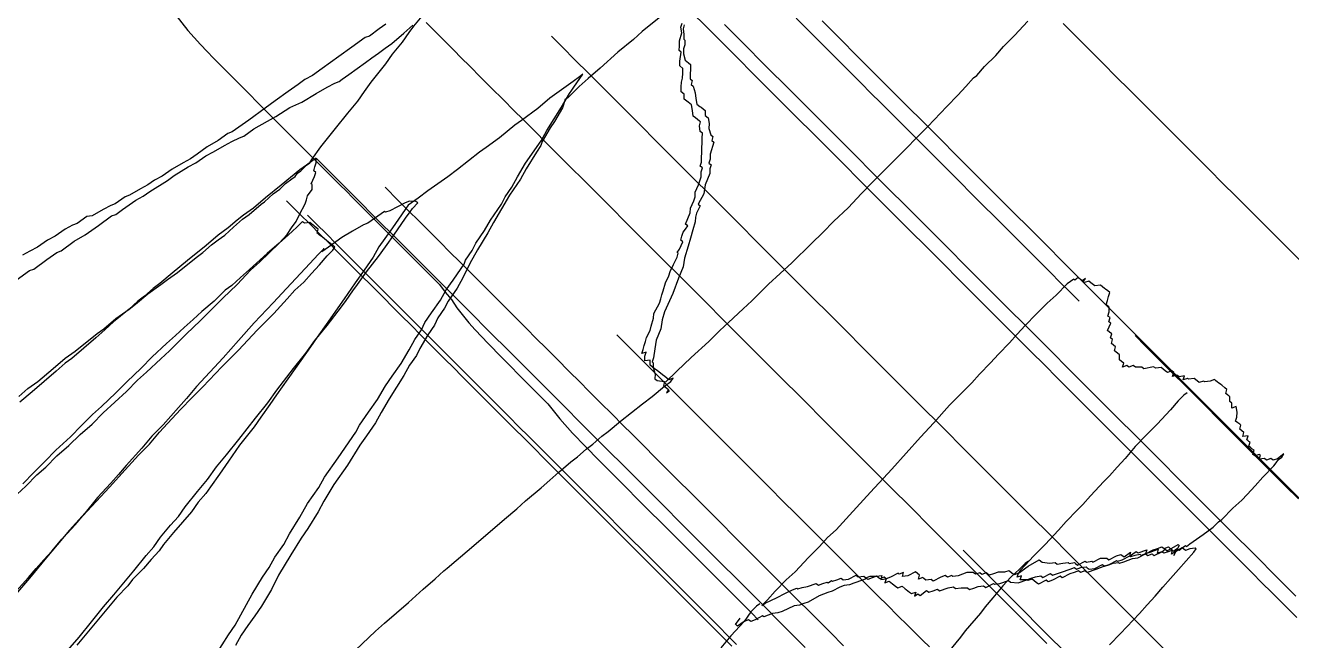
# Model space of a CAD drawing. Extents: x 432 to 1361, y 92 to 1023.
# Drawn here: x 592.3 to 820, y 600 to 710.7 of the extents above; entities that cross this region are included whole.
import ezdxf

# ---------------------------------------------------------------- set-up
doc = ezdxf.new("R2010")
doc.units = 0

msp = doc.modelspace()

# ---------------------------------------------------------------- linework, layer by layer
at = {"layer": '1', "color": 252}
for points in [[(712.166, 712.934, -453.199), (714.556, 710.543, -452.623), (716.946, 708.154, -452.047), (718.139, 706.959, -451.758), (720.529, 704.569, -451.183), (722.92, 702.18, -450.607), (724.115, 700.983, -450.318), (726.504, 698.594, -449.743), (728.894, 696.204, -449.167), (730.089, 695.009, -448.879), (731.284, 693.815, -448.591), (733.674, 691.426, -448.014), (736.062, 689.034, -447.438), (737.259, 687.839, -447.15), (739.647, 685.45, -446.575), (742.037, 683.06, -445.998), (743.233, 681.865, -445.711), (745.622, 679.476, -445.133), (748.013, 677.085, -444.557), (749.206, 675.89, -444.271), (751.597, 673.501, -443.694), (753.986, 671.11, -443.118), (755.182, 669.915, -442.829), (757.571, 667.526, -442.253), (759.961, 665.135, -441.677), (761.155, 663.94, -441.388), (763.546, 661.55, -440.813), (765.935, 659.159, -440.237), (767.13, 657.965, -439.947), (769.52, 655.575, -439.373), (771.911, 653.185, -438.797), (773.105, 651.99, -438.508), (775.495, 649.6, -437.932), (777.885, 647.21, -437.356), (779.08, 646.015, -437.068), (780.275, 644.82, -436.781), (782.665, 642.429, -436.204), (785.054, 640.04, -435.627), (786.249, 638.845, -435.34), (788.639, 636.455, -434.763), (791.029, 634.065, -434.188), (792.226, 632.87, -433.9), (794.614, 630.479, -433.324), (797.004, 628.088, -432.748), (798.199, 626.894, -432.459), (800.589, 624.505, -431.881), (802.98, 622.113, -431.307), (804.175, 620.919, -431.019), (806.564, 618.529, -430.442), (808.953, 616.139, -429.865), (810.148, 614.944, -429.578), (812.538, 612.553, -429.002), (814.928, 610.164, -428.426), (816.123, 608.968, -428.137), (818.513, 606.578, -427.562), (820.903, 604.189, -426.986)], [(590.61, 664.854, -370.55), (592.979, 666.565, -373.281), (593.76, 666.845, -375.359), (596.131, 668.556, -378.089), (597.908, 669.839, -380.137), (598.689, 670.12, -382.213), (601.057, 671.831, -384.943), (603.024, 672.967, -388.387), (605.394, 674.678, -391.117), (607.762, 676.389, -393.847), (608.543, 676.669, -395.924), (609.728, 677.525, -397.289), (612.098, 679.235, -400.021), (613.47, 679.944, -402.779), (614.656, 680.8, -404.144), (617.806, 682.791, -408.953), (618.991, 683.647, -410.316), (621.549, 685.21, -414.442), (622.922, 685.919, -417.202), (624.699, 687.201, -419.249), (626.072, 687.909, -422.01), (628.039, 689.045, -425.45), (629.411, 689.754, -428.209), (630.783, 690.461, -430.969), (631.565, 690.742, -433.045), (633.342, 692.025, -435.093), (637.274, 694.296, -441.978), (639.831, 695.86, -446.102), (641.986, 696.847, -450.938), (644.543, 698.411, -455.061), (646.509, 699.547, -458.505), (647.883, 700.256, -461.263), (648.662, 700.535, -463.339), (648.662, 700.535, -463.339), (648.662, 700.535, -463.339), (648.662, 700.535, -463.339), (648.662, 700.535, -463.339), (649.255, 700.964, -464.022), (650.44, 701.819, -465.387), (653.402, 703.957, -468.801), (654.587, 704.813, -470.166), (655.772, 705.669, -471.532), (655.772, 705.669, -471.532), (656.957, 706.526, -472.898), (656.957, 706.526, -472.898), (656.957, 706.526, -472.898), (656.957, 706.526, -472.898), (657.55, 706.953, -473.58), (657.55, 706.953, -473.58), (658.142, 707.381, -474.262), (660.323, 709.24, -475.6), (661.912, 710.671, -476.254)], [(591.114, 643.944, -459.386), (592.702, 645.375, -460.039), (594.48, 646.659, -462.088), (597.255, 648.946, -464.107), (599.436, 650.805, -465.444), (601.212, 652.087, -467.492), (605.171, 655.23, -470.878), (606.356, 656.086, -472.243), (608.537, 657.945, -473.58), (610.907, 659.656, -476.311), (612.092, 660.511, -477.676), (614.273, 662.37, -479.013), (616.642, 664.081, -481.744), (617.826, 664.938, -483.109), (619.604, 666.22, -485.158), (622.97, 668.934, -487.859), (624.154, 669.79, -489.225), (625.744, 671.221, -489.879), (626.929, 672.076, -491.245), (628.113, 672.932, -492.611), (629.702, 674.364, -493.265), (631.29, 675.794, -493.919), (632.476, 676.65, -495.283), (634.657, 678.508, -496.621), (635.25, 678.937, -497.304), (636.838, 680.367, -497.959), (637.43, 680.795, -498.64), (637.43, 680.795, -498.64), (638.024, 681.223, -499.324), (639.018, 682.226, -499.295), (639.018, 682.226, -499.295), (639.018, 682.226, -499.295), (640.203, 683.082, -500.66), (640.796, 683.51, -501.343), (640.796, 683.51, -501.343), (641.2, 684.085, -500.632), (641.793, 684.513, -501.315), (641.793, 684.513, -501.315), (641.793, 684.513, -501.315), (642.789, 685.516, -501.286), (643.382, 685.943, -501.968), (643.382, 685.943, -501.968), (643.785, 686.519, -501.258), (645.402, 688.821, -498.414), (648.013, 692.126, -495.54), (650.223, 694.855, -493.379), (652.027, 697.009, -491.928), (653.239, 698.735, -489.794), (654.452, 700.461, -487.661), (657.064, 703.765, -484.788), (658.276, 705.493, -482.654), (660.08, 707.646, -481.203), (661.292, 709.373, -479.07), (662.099, 710.524, -477.648), (663.904, 712.676, -476.197)], [(657.093, 710.878, -455.403), (655.908, 710.023, -454.038), (654.131, 708.74, -451.989), (653.351, 708.458, -449.914), (650.98, 706.748, -447.183), (648.611, 705.036, -444.453), (645.649, 702.897, -441.038), (643.872, 701.613, -438.991), (642.499, 700.905, -436.232), (641.313, 700.051, -434.866), (639.536, 698.767, -432.817), (637.166, 697.055, -430.087), (635.39, 695.772, -428.038), (632.428, 693.633, -424.626), (629.465, 691.494, -421.212), (628.685, 691.215, -419.135), (626.907, 689.931, -417.088), (624.942, 688.796, -413.645), (623.164, 687.512, -411.597), (621.979, 686.656, -410.233), (620.606, 685.948, -407.473), (618.641, 684.812, -404.031), (616.864, 683.529, -401.982), (615.491, 682.821, -399.223), (614.305, 681.966, -397.858), (612.933, 681.258, -395.099), (610.967, 680.122, -391.658), (610.186, 679.841, -389.582), (608.409, 678.558, -387.532), (607.628, 678.278, -385.456), (606.255, 677.571, -382.698), (604.289, 676.434, -379.255), (603.32, 676.302, -375.784), (601.544, 675.018, -373.737), (600.763, 674.737, -371.66), (599.39, 674.03, -368.901), (597.612, 672.746, -366.854), (596.238, 672.039, -364.093), (594.462, 670.756, -362.045), (593.089, 670.047, -359.288), (591.715, 669.339, -356.528)], [(619.312, 712.462, -172.26), (621.469, 709.739, -172.095), (623.761, 707.21, -171.693), (624.929, 705.979, -171.448), (626.108, 704.76, -171.188), (628.481, 702.345, -170.644), (630.863, 699.945, -170.081), (632.056, 698.746, -169.796), (634.444, 696.355, -169.223), (636.833, 693.963, -168.65), (638.027, 692.767, -168.36), (640.417, 690.377, -167.786), (642.806, 687.986, -167.21), (644.001, 686.793, -166.922), (646.391, 684.401, -166.345), (648.782, 682.013, -165.77), (649.976, 680.818, -165.482), (651.17, 679.623, -165.195), (653.56, 677.232, -164.618), (655.951, 674.843, -164.042), (657.145, 673.648, -163.754), (659.535, 671.259, -163.177), (661.926, 668.868, -162.601), (663.119, 667.673, -162.313), (665.51, 665.282, -161.737), (666.705, 664.088, -161.449), (667.758, 662.691, -161.41), (668.861, 661.365, -161.285), (669.855, 659.884, -161.349), (672.028, 657.187, -161.153), (673.168, 655.913, -160.962), (675.5, 653.44, -160.49), (677.864, 651.013, -159.958), (679.052, 649.81, -159.681), (681.434, 647.408, -159.118), (683.823, 645.015, -158.547), (685.017, 643.819, -158.26), (686.211, 642.623, -157.973), (688.366, 639.9, -157.809), (690.657, 637.371, -157.406), (693.005, 634.921, -156.904), (695.378, 632.504, -156.359), (697.76, 630.105, -155.795), (698.953, 628.908, -155.511), (700.146, 627.71, -155.224), (702.536, 625.319, -154.651), (704.924, 622.927, -154.077), (706.12, 621.733, -153.789), (708.509, 619.343, -153.213), (710.898, 616.953, -152.638), (712.093, 615.757, -152.347), (714.483, 613.367, -151.773), (716.872, 610.977, -151.196), (718.068, 609.783, -150.908), (720.966, 606.883, -150.209), (722.889, 604.96, -149.746), (724.052, 603.796, -149.466)], [(706.548, 712.268, -654.777), (703.181, 709.554, -652.074), (701.592, 708.123, -651.42), (698.819, 705.836, -649.4), (695.641, 702.974, -648.092), (693.46, 701.116, -646.755), (691.871, 699.684, -646.101), (690.875, 698.681, -646.13), (690.875, 698.681, -646.13), (689.879, 697.679, -646.158), (689.286, 697.251, -645.475), (689.286, 697.251, -645.475), (689.286, 697.251, -645.475), (689.07, 696.528, -647.581), (688.854, 695.804, -649.685), (687.427, 693.356, -653.923), (686.618, 692.204, -655.346), (685.191, 689.755, -659.584), (684.976, 689.032, -661.689), (684.168, 687.882, -663.112), (682.335, 684.858, -668.061), (681.313, 682.984, -671.587), (679.293, 680.106, -675.142), (677.865, 677.658, -679.382), (676.437, 675.208, -683.62), (675.412, 673.334, -687.147), (673.582, 670.311, -692.096), (672.154, 667.861, -696.335), (670.916, 665.264, -701.968), (669.892, 663.39, -705.495), (668.276, 661.088, -708.339), (667.656, 659.79, -711.155), (666.443, 658.063, -713.289), (665.825, 656.764, -716.105), (664.611, 655.038, -718.237), (663.185, 652.59, -722.477), (662.565, 651.292, -725.292), (661.352, 649.566, -727.427), (660.33, 647.692, -730.953), (657.691, 643.517, -737.324), (656.262, 641.066, -741.563), (655.238, 639.193, -745.091), (653.623, 636.891, -747.935), (652.41, 635.166, -750.068), (650.176, 631.565, -755.728), (647.751, 628.113, -759.995), (645.919, 625.088, -764.945), (644.895, 623.215, -768.472), (643.065, 620.19, -773.423), (641.852, 618.465, -775.556), (640.02, 615.44, -780.505), (637.785, 611.84, -786.166), (636.546, 609.243, -791.798), (634.714, 606.218, -796.747), (633.502, 604.493, -798.88), (632.289, 602.766, -801.015), (631.078, 601.039, -803.147), (630.054, 599.166, -806.675)], [(651.644, 598.305, -899.806), (655.226, 601.743, -900.403), (656.815, 603.174, -901.057), (658.996, 605.032, -902.395), (661.178, 606.891, -903.732), (663.762, 609.325, -904.356), (665.944, 611.184, -905.693), (667.533, 612.616, -906.348), (668.125, 613.043, -907.031), (669.714, 614.474, -907.685), (672.486, 616.76, -909.704), (674.668, 618.619, -911.041), (676.257, 620.051, -911.696), (678.439, 621.909, -913.033), (680.62, 623.768, -914.369), (682.208, 625.199, -915.024), (684.981, 627.486, -917.042), (686.571, 628.916, -917.697), (688.159, 630.348, -918.351), (690.341, 632.207, -919.691), (691.527, 633.062, -921.054), (693.115, 634.493, -921.708), (694.3, 635.348, -923.074), (695.889, 636.779, -923.728), (697.073, 637.634, -925.094), (699.254, 639.495, -926.431), (703.213, 642.635, -929.814), (704.99, 643.919, -931.863), (707.171, 645.778, -933.2), (708.356, 646.633, -934.566), (708.356, 646.633, -934.566), (708.356, 646.633, -934.566), (708.356, 646.633, -934.566), (708.356, 646.633, -934.566), (708.356, 646.633, -934.566), (708.356, 646.633, -934.566), (708.76, 647.209, -933.854), (707.978, 646.928, -931.778), (707.602, 647.224, -928.99), (707.225, 647.519, -926.203), (706.849, 647.814, -923.416), (706.472, 648.109, -920.628), (705.907, 648.552, -916.446), (705.341, 648.995, -912.264), (704.965, 649.29, -909.477), (704.588, 649.585, -906.69), (704.615, 650.456, -903.191), (703.646, 650.323, -899.719), (703.674, 651.194, -896.221), (703.888, 651.917, -894.117), (703.109, 651.638, -892.041), (703.325, 652.361, -889.936), (703.539, 653.083, -887.831), (703.754, 653.807, -885.726), (703.97, 654.528, -883.62), (704.591, 655.827, -880.804), (704.805, 656.55, -878.699), (705.238, 657.997, -874.489), (705.265, 658.867, -870.99), (706.288, 660.74, -867.463), (706.503, 661.463, -865.358), (706.72, 662.187, -863.254), (706.935, 662.91, -861.149), (707.367, 664.356, -856.939), (707.986, 665.653, -854.122), (708.201, 666.376, -852.018), (708.821, 667.676, -849.201), (709.441, 668.974, -846.385), (709.655, 669.697, -844.28), (709.468, 669.844, -842.886), (709.872, 670.419, -842.176), (710.491, 671.718, -839.359), (710.115, 672.013, -836.572), (710.33, 672.737, -834.467), (710.545, 673.46, -832.362), (710.95, 674.036, -831.65), (710.95, 674.036, -831.65), (710.95, 674.036, -831.65), (711.354, 674.611, -830.94), (710.977, 674.905, -828.151), (711.812, 676.927, -823.23), (711.841, 677.798, -819.731), (712.459, 679.096, -816.916), (712.675, 679.819, -814.81), (712.702, 680.69, -811.311), (713.322, 681.988, -808.496), (713.753, 683.433, -804.285), (713.779, 684.305, -800.786), (713.995, 685.028, -798.682), (713.617, 685.324, -795.893), (713.833, 686.046, -793.789), (713.863, 686.917, -790.291), (713.887, 687.787, -786.792), (713.916, 688.657, -783.293), (713.943, 689.528, -779.794), (713.971, 690.398, -776.295), (713.997, 691.269, -772.796), (713.621, 691.564, -770.008), (713.46, 692.582, -765.115), (713.675, 693.305, -763.011), (713.486, 693.452, -761.616), (712.733, 694.044, -756.043), (712.356, 694.339, -753.254), (712.195, 695.357, -748.362), (712.034, 696.375, -743.47), (711.469, 696.818, -739.287), (710.714, 697.409, -733.713), (710.741, 698.278, -730.213), (710.177, 698.722, -726.033), (710.204, 699.593, -722.534), (710.231, 700.463, -719.035), (710.447, 701.186, -716.929), (710.474, 702.057, -713.431), (710.501, 702.927, -709.931), (709.936, 703.369, -705.751), (709.963, 704.24, -702.252), (710.206, 705.834, -696.648), (709.829, 706.129, -693.86), (709.857, 707, -690.362), (709.885, 707.871, -686.863), (710.316, 709.317, -682.652), (710.153, 710.335, -677.76), (710.369, 711.057, -675.655)], [(775.957, 599.515, -445.481), (773.565, 601.905, -446.056), (772.371, 603.1, -446.345), (769.98, 605.491, -446.922), (767.59, 607.882, -447.497), (766.395, 609.076, -447.785), (764.006, 611.466, -448.361), (762.811, 612.661, -448.649), (760.421, 615.051, -449.226), (758.031, 617.441, -449.802), (756.836, 618.636, -450.09), (754.446, 621.025, -450.666), (752.056, 623.416, -451.242), (750.861, 624.611, -451.529), (748.472, 627, -452.105), (746.083, 629.391, -452.682), (744.887, 630.587, -452.971), (742.497, 632.977, -453.546), (741.303, 634.172, -453.835), (738.912, 636.56, -454.411), (736.522, 638.951, -454.986), (735.327, 640.147, -455.275), (732.939, 642.536, -455.851), (730.548, 644.926, -456.427), (729.354, 646.12, -456.716), (726.964, 648.511, -457.292), (724.574, 650.9, -457.868), (723.379, 652.096, -458.155), (720.99, 654.486, -458.732), (718.598, 656.875, -459.308), (717.405, 658.071, -459.596), (715.015, 660.461, -460.172), (713.82, 661.656, -460.461), (711.43, 664.045, -461.036), (709.04, 666.436, -461.612), (707.845, 667.63, -461.899), (705.457, 670.02, -462.477), (703.066, 672.41, -463.052), (701.872, 673.605, -463.341), (699.482, 675.995, -463.917), (698.287, 677.189, -464.205), (695.897, 679.58, -464.781), (693.507, 681.97, -465.357), (692.311, 683.165, -465.645), (690.609, 684.868, -466.055), (688.685, 686.792, -466.519), (686.337, 689.141, -467.086), (683.444, 692.033, -467.783), (681.521, 693.958, -468.247), (680.358, 695.121, -468.528), (677.981, 697.498, -469.1), (676.278, 699.201, -469.51), (674.355, 701.124, -469.974), (672.008, 703.472, -470.54), (670.815, 704.663, -470.828), (669.113, 706.366, -471.238), (667.188, 708.29, -471.702), (664.338, 711.142, -472.388)], [(710.746, 710.762, -678.443), (710.53, 710.039, -680.546), (710.692, 709.021, -685.441), (710.665, 708.15, -688.94), (710.853, 708.004, -690.332), (710.826, 707.134, -693.832), (710.61, 706.41, -695.937), (710.583, 705.539, -699.436), (710.932, 704.373, -705.721), (711.497, 703.93, -709.903), (711.875, 703.634, -712.692), (711.847, 702.764, -716.19), (711.82, 701.894, -719.689), (711.793, 701.024, -723.188), (712.169, 700.728, -725.975), (711.954, 700.005, -728.08), (712.332, 699.709, -730.868), (712.68, 698.543, -737.155), (712.841, 697.526, -742.046), (713.002, 696.507, -746.938), (713.567, 696.065, -751.121), (713.757, 695.918, -752.515), (714.51, 695.326, -758.09), (714.482, 694.456, -761.588), (715.047, 694.013, -765.77), (715.209, 692.996, -770.662), (715.181, 692.123, -774.162), (715.532, 690.959, -780.448), (715.908, 690.663, -783.235), (715.693, 689.94, -785.34), (716.07, 689.646, -788.128), (715.423, 687.477, -794.443), (715.395, 686.606, -797.941), (715.181, 685.884, -800.047), (715.557, 685.588, -802.835), (715.342, 684.865, -804.94), (715.314, 683.995, -808.439), (714.479, 681.974, -813.361), (714.237, 680.379, -818.963), (713.212, 678.506, -822.49), (713.589, 678.21, -825.278), (712.97, 676.911, -828.094), (712.753, 676.19, -830.2), (712.727, 675.318, -833.699), (712.296, 673.872, -837.91), (711.864, 672.426, -842.118), (711.433, 670.981, -846.329), (710.786, 668.811, -852.644), (710.544, 667.217, -858.248), (709.708, 665.195, -863.167), (708.658, 662.451, -870.194), (707.203, 659.133, -877.932), (706.772, 657.687, -882.142), (706.528, 656.093, -887.745), (705.694, 654.072, -892.666), (705.451, 652.477, -898.27), (705.208, 650.884, -903.873), (704.993, 650.162, -905.979), (705.179, 650.013, -907.372), (705.152, 649.143, -910.87), (705.501, 647.977, -917.158), (705.475, 647.106, -920.656), (705.852, 646.81, -923.444), (707.198, 646.648, -929.702), (706.982, 645.926, -931.807), (707.359, 645.631, -934.594), (707.924, 645.187, -938.776), (707.924, 645.187, -938.776), (707.521, 644.611, -939.486), (708.114, 645.04, -940.17), (708.114, 645.04, -940.17)], [(707.388, 646.5, -931.097), (707.388, 646.5, -931.097), (707.388, 646.5, -931.097), (707.388, 646.5, -931.097), (709.38, 648.508, -931.038), (711.965, 650.941, -931.665), (715.142, 653.803, -932.972), (717.135, 655.81, -932.916), (718.723, 657.24, -933.569), (721.309, 659.674, -934.196), (722.898, 661.105, -934.85), (725.887, 664.114, -934.766), (730.06, 667.98, -936.044), (733.644, 671.418, -936.643), (735.636, 673.425, -936.587), (737.628, 675.43, -936.527), (740.213, 677.864, -937.154), (742.611, 680.446, -936.387), (744.603, 682.453, -936.33), (748.59, 686.466, -936.216), (750.581, 688.472, -936.157), (752.575, 690.478, -936.102), (754.568, 692.484, -936.046), (757.96, 696.07, -935.249), (759.953, 698.075, -935.19), (761.355, 699.655, -934.452), (762.755, 701.233, -933.714), (763.347, 701.661, -934.396), (764.747, 703.24, -933.655), (766.741, 705.246, -933.6), (768.14, 706.824, -932.86), (770.133, 708.831, -932.803), (772.529, 711.412, -932.035)], [(820.726, 608.039, -626.872), (818.334, 610.428, -627.447), (815.945, 612.819, -628.021), (814.75, 614.014, -628.312), (812.361, 616.405, -628.887), (809.971, 618.794, -629.462), (807.581, 621.183, -630.039), (805.192, 623.574, -630.614), (803.997, 624.77, -630.903), (801.606, 627.159, -631.481), (799.218, 629.549, -632.055), (796.827, 631.939, -632.632), (795.632, 633.134, -632.921), (793.243, 635.525, -633.495), (790.853, 637.914, -634.074), (789.657, 639.108, -634.359), (787.267, 641.498, -634.936), (784.878, 643.888, -635.511), (783.683, 645.084, -635.8), (781.293, 647.473, -636.376), (778.903, 649.864, -636.952), (777.708, 651.058, -637.24), (775.319, 653.45, -637.816), (772.93, 655.839, -638.393), (771.737, 657.034, -638.681), (769.345, 659.423, -639.255), (766.954, 661.813, -639.833), (765.759, 663.008, -640.121), (763.371, 665.399, -640.698), (760.981, 667.789, -641.273), (758.592, 670.178, -641.851), (756.202, 672.568, -642.426), (753.811, 674.958, -643.001), (752.616, 676.153, -643.289), (750.227, 678.544, -643.867), (747.837, 680.933, -644.442), (746.643, 682.128, -644.73), (744.252, 684.518, -645.307), (741.863, 686.909, -645.882), (740.668, 688.103, -646.17), (738.277, 690.494, -646.747), (735.888, 692.884, -647.322), (734.694, 694.077, -647.611), (732.303, 696.468, -648.186), (729.914, 698.859, -648.763), (728.719, 700.053, -649.051), (726.327, 702.442, -649.627), (723.939, 704.833, -650.203), (722.745, 706.029, -650.492), (720.354, 708.418, -651.066), (717.965, 710.808, -651.644)], [(781.741, 661.064, -147.015), (779.817, 662.988, -147.479), (778.655, 664.15, -147.758), (776.279, 666.528, -148.332), (773.89, 668.917, -148.908), (772.695, 670.113, -149.196), (770.304, 672.502, -149.772), (767.914, 674.892, -150.348), (766.719, 676.086, -150.635), (764.33, 678.478, -151.212), (761.94, 680.868, -151.789), (760.744, 682.062, -152.076), (758.356, 684.452, -152.652), (755.965, 686.842, -153.227), (754.771, 688.037, -153.517), (752.381, 690.427, -154.093), (749.991, 692.817, -154.668), (748.797, 694.012, -154.957), (746.406, 696.402, -155.532), (744.016, 698.792, -156.109), (742.822, 699.988, -156.397), (741.626, 701.181, -156.685), (739.237, 703.572, -157.262), (736.847, 705.962, -157.838), (735.653, 707.157, -158.126), (733.263, 709.546, -158.701), (730.873, 711.936, -159.277)], [(821.552, 625.414, -424.84), (819.161, 627.803, -425.416), (817.968, 629, -425.705), (816.772, 630.192, -425.994), (814.384, 632.585, -426.57), (811.992, 634.974, -427.145), (810.797, 636.168, -427.433), (808.408, 638.559, -428.01), (806.017, 640.949, -428.584), (804.823, 642.144, -428.873), (802.433, 644.535, -429.451), (800.042, 646.924, -430.026), (798.846, 648.119, -430.314), (796.457, 650.508, -430.89), (794.754, 652.212, -431.301), (792.832, 654.136, -431.765), (790.484, 656.484, -432.331), (788.097, 658.871, -432.906), (786.903, 660.066, -433.194), (784.512, 662.455, -433.769), (782.122, 664.845, -434.347), (780.928, 666.039, -434.634), (778.538, 668.43, -435.211), (776.149, 670.821, -435.786), (774.953, 672.016, -436.074), (772.563, 674.404, -436.651), (770.174, 676.795, -437.227), (768.979, 677.99, -437.515), (767.785, 679.186, -437.803), (765.394, 681.576, -438.38), (763.004, 683.965, -438.956), (761.809, 685.16, -439.244), (759.419, 687.55, -439.819), (757.029, 689.94, -440.396), (755.835, 691.135, -440.683), (753.445, 693.524, -441.26), (751.055, 695.915, -441.836), (749.86, 697.11, -442.124), (747.47, 699.5, -442.699), (745.082, 701.89, -443.275), (743.886, 703.085, -443.563), (741.496, 705.475, -444.141), (739.106, 707.864, -444.717), (737.912, 709.059, -445.004), (735.522, 711.449, -445.581)], [(778.874, 710.987, -647.017), (780.068, 709.792, -646.729), (782.458, 707.4, -646.153), (784.847, 705.011, -645.577), (786.042, 703.818, -645.288), (788.432, 701.426, -644.713), (790.823, 699.036, -644.137), (792.017, 697.841, -643.849), (794.407, 695.451, -643.272), (796.797, 693.062, -642.696), (797.989, 691.866, -642.407), (799.187, 690.672, -642.122), (801.575, 688.281, -641.545), (803.965, 685.891, -640.968), (805.161, 684.697, -640.68), (807.549, 682.305, -640.103), (809.941, 679.918, -639.528), (811.135, 678.722, -639.239), (813.523, 676.331, -638.664), (815.915, 673.942, -638.087), (817.109, 672.747, -637.799), (819.498, 670.356, -637.224), (821.889, 667.967, -636.648)], [(686.869, 708.688, -647.73), (688.793, 706.764, -647.267), (691.141, 704.416, -646.7), (693.525, 702.029, -646.125), (694.721, 700.834, -645.837), (697.111, 698.444, -645.261), (699.5, 696.054, -644.685), (700.696, 694.859, -644.398), (703.085, 692.47, -643.82), (705.475, 690.079, -643.245), (706.67, 688.885, -642.956), (709.059, 686.494, -642.38), (711.45, 684.105, -641.805), (712.644, 682.909, -641.516), (715.034, 680.519, -640.939), (717.424, 678.129, -640.365), (718.619, 676.933, -640.075), (721.009, 674.544, -639.5), (723.398, 672.155, -638.923), (724.593, 670.959, -638.636), (726.983, 668.569, -638.06), (728.178, 667.375, -637.771), (730.568, 664.984, -637.196), (732.957, 662.594, -636.618), (734.153, 661.4, -636.332), (736.542, 659.01, -635.755), (737.737, 657.814, -635.466), (740.126, 655.425, -634.891), (742.516, 653.034, -634.314), (743.713, 651.84, -634.027), (746.1, 649.449, -633.451), (748.491, 647.059, -632.875), (749.687, 645.864, -632.586), (752.075, 643.474, -632.01), (754.465, 641.084, -631.435), (755.66, 639.889, -631.147), (758.051, 637.499, -630.571), (760.44, 635.11, -629.994), (761.634, 633.915, -629.705), (764.024, 631.525, -629.131), (766.414, 629.135, -628.554), (767.61, 627.941, -628.267), (770, 625.55, -627.69), (771.195, 624.354, -627.402), (773.584, 621.965, -626.826), (775.973, 619.575, -626.25), (777.168, 618.38, -625.961), (779.558, 615.99, -625.385), (781.948, 613.601, -624.809), (783.143, 612.405, -624.521), (785.533, 610.015, -623.945), (786.728, 608.82, -623.657), (789.117, 606.43, -623.08), (791.508, 604.041, -622.504), (792.702, 602.845, -622.216), (795.092, 600.456, -621.64), (797.481, 598.065, -621.064)], [(626.527, 597.469, -799.08), (628.763, 601.07, -793.419), (629.974, 602.796, -791.286), (630.997, 604.67, -787.76), (632.022, 606.543, -784.231), (633.045, 608.417, -780.705), (634.878, 611.441, -775.755), (636.089, 613.168, -773.622), (637.113, 615.042, -770.094), (638.728, 617.344, -767.25), (639.752, 619.217, -763.722), (641.584, 622.241, -758.773), (643.012, 624.691, -754.534), (645.032, 627.569, -750.978), (646.055, 629.442, -747.451), (648.479, 632.894, -743.185), (651.711, 637.497, -737.496), (652.331, 638.796, -734.68), (653.948, 641.097, -731.835), (655.562, 643.399, -728.991), (656.99, 645.849, -724.754), (658.202, 647.574, -722.619), (659.818, 649.876, -719.773), (661.246, 652.325, -715.537), (662.27, 654.199, -712.008), (663.483, 655.925, -709.875), (664.101, 657.223, -707.06), (665.314, 658.949, -704.924), (666.93, 661.251, -702.08), (667.952, 663.125, -698.553), (669.165, 664.851, -696.42), (669.973, 666.001, -694.998), (671.185, 667.728, -692.864), (671.4, 668.452, -690.76), (672.614, 670.177, -688.627), (673.233, 671.475, -685.81), (674.848, 673.777, -682.966), (675.872, 675.651, -679.439), (677.891, 678.529, -675.882), (678.51, 679.826, -673.067), (679.724, 681.553, -670.933), (680.748, 683.426, -667.407), (682.175, 685.875, -663.168), (685.003, 689.903, -658.191), (686.027, 691.777, -654.663), (688.666, 695.953, -648.29), (690.093, 698.401, -644.052), (690.498, 698.977, -643.341), (690.901, 699.553, -642.631), (692.517, 701.854, -639.785), (691.925, 701.426, -639.103), (691.925, 701.426, -639.103), (691.925, 701.426, -639.103), (691.925, 701.426, -639.103), (691.925, 701.426, -639.103), (690.74, 700.57, -637.738), (686.594, 697.576, -632.96), (684.412, 695.718, -631.622), (681.451, 693.579, -628.209), (680.265, 692.723, -626.843), (677.492, 690.436, -624.825), (675.123, 688.724, -622.093), (673.938, 687.87, -620.729), (669.979, 684.727, -617.342), (668.203, 683.443, -615.294), (666.426, 682.161, -613.248), (664.647, 680.877, -611.2), (662.87, 679.593, -609.15), (661.686, 678.739, -607.784), (661.092, 678.31, -607.101), (661.092, 678.31, -607.101), (661.092, 678.31, -607.101), (661.092, 678.31, -607.101), (660.689, 677.735, -607.814), (659.881, 676.585, -609.237), (658.265, 674.282, -612.08), (655.841, 670.83, -616.347), (654.818, 668.957, -619.875), (653.202, 666.654, -622.72), (651.585, 664.353, -625.563), (649.565, 661.476, -629.12), (646.333, 656.874, -634.808), (644.718, 654.571, -637.653), (643.505, 652.845, -639.784), (641.081, 649.392, -644.051), (639.466, 647.092, -646.897), (637.446, 644.215, -650.453), (636.234, 642.488, -652.586), (634.618, 640.188, -655.431), (633.406, 638.46, -657.565), (630.794, 635.155, -660.439), (628.773, 632.279, -663.992), (627.158, 629.977, -666.837), (625.541, 627.676, -669.682), (624.733, 626.524, -671.105), (623.333, 624.946, -671.844), (622.12, 623.22, -673.976), (618.916, 619.487, -676.168), (617.111, 617.334, -677.618), (616.303, 616.183, -679.04), (614.902, 614.605, -679.779), (613.502, 613.025, -680.518), (611.509, 611.019, -680.576), (610.702, 609.868, -681.998), (608.708, 607.862, -682.055), (606.904, 605.708, -683.506), (603.295, 601.4, -686.407), (601.492, 599.245, -687.858)], [(590.759, 626.384, -530.755), (592.347, 627.815, -531.409), (594.34, 629.823, -531.353), (595.929, 631.252, -532.007), (597.922, 633.26, -531.95), (600.103, 635.119, -533.288), (602.096, 637.125, -533.231), (604.277, 638.984, -534.568), (606.269, 640.99, -534.511), (610.443, 644.855, -535.79), (612.437, 646.862, -535.733), (614.024, 648.292, -536.388), (616.611, 650.726, -537.015), (618.199, 652.158, -537.667), (620.194, 654.165, -537.612), (621.189, 655.168, -537.582), (623.774, 657.602, -538.208), (625.767, 659.608, -538.151), (627.759, 661.613, -538.094), (630.345, 664.048, -538.72), (632.742, 666.631, -537.952), (634.331, 668.061, -538.607), (637.912, 671.498, -539.203), (639.312, 673.076, -538.465), (639.312, 673.076, -538.465), (639.312, 673.076, -538.465), (639.312, 673.076, -538.465), (639.312, 673.076, -538.465), (639.312, 673.076, -538.465), (639.312, 673.076, -538.465), (639.312, 673.076, -538.465), (640.121, 674.228, -537.042), (640.928, 675.379, -535.619), (641.548, 676.677, -532.803), (642.572, 678.551, -529.277), (642.787, 679.275, -527.172), (643.005, 679.996, -525.067), (643.811, 681.147, -523.644), (643.839, 682.018, -520.145), (643.65, 682.166, -518.752), (644.269, 683.465, -515.936), (644.484, 684.187, -513.83), (644.109, 684.482, -511.042), (644.323, 685.206, -508.938), (644.539, 685.929, -506.833), (644.567, 686.799, -503.334), (644.567, 686.799, -503.334), (644.567, 686.799, -503.334), (644.567, 686.799, -503.334), (644.567, 686.799, -503.334), (644.567, 686.799, -503.334), (643.974, 686.37, -502.652), (642.789, 685.516, -501.286), (641.605, 684.661, -499.92), (638.24, 681.946, -497.218), (635.465, 679.659, -495.199), (633.284, 677.801, -493.862), (631.506, 676.517, -491.814), (630.322, 675.66, -490.448), (628.732, 674.231, -489.795), (626.955, 672.946, -487.745), (624.774, 671.088, -486.41), (621.409, 668.373, -483.707), (618.634, 666.088, -481.686), (616.454, 664.229, -480.35), (615.269, 663.373, -478.985), (613.679, 661.942, -478.331), (612.495, 661.086, -476.965), (610.907, 659.656, -476.311), (608.133, 657.368, -474.291), (606.544, 655.938, -473.637), (604.956, 654.507, -472.983), (602.774, 652.647, -471.647), (600.594, 650.789, -470.308), (599.409, 649.934, -468.944), (597.819, 648.503, -468.29), (595.638, 646.645, -466.952), (593.456, 644.785, -465.615), (591.275, 642.926, -464.278)], [(644.586, 686.74, -501.89), (646.51, 684.815, -501.426), (648.858, 682.467, -500.86), (650.049, 681.276, -500.573), (652.439, 678.886, -499.998), (654.828, 676.496, -499.421), (656.023, 675.3, -499.133), (658.413, 672.911, -498.558), (660.803, 670.521, -497.98), (663.192, 668.131, -497.405), (664.387, 666.936, -497.116), (666.777, 664.547, -496.541), (669.166, 662.156, -495.964), (670.362, 660.961, -495.676), (672.752, 658.57, -495.1), (675.141, 656.181, -494.525), (676.334, 654.986, -494.235), (678.726, 652.596, -493.659), (681.117, 650.206, -493.084), (683.506, 647.816, -492.508), (685.895, 645.426, -491.931), (687.09, 644.232, -491.644), (689.479, 641.841, -491.067), (691.869, 639.452, -490.491), (693.065, 638.257, -490.203), (695.454, 635.867, -489.627), (697.844, 633.476, -489.051), (699.039, 632.282, -488.762), (701.429, 629.892, -488.188), (703.818, 627.502, -487.611), (705.014, 626.306, -487.322), (707.403, 623.916, -486.745), (709.793, 621.528, -486.172), (712.182, 619.136, -485.593), (713.377, 617.942, -485.306), (715.768, 615.551, -484.73), (718.157, 613.162, -484.154), (719.352, 611.966, -483.865), (721.742, 609.576, -483.288), (724.132, 607.187, -482.714), (725.327, 605.992, -482.426), (727.716, 603.602, -481.848), (730.107, 601.211, -481.274), (732.496, 598.821, -480.698)], [(739.397, 599.102, -591.718), (737.008, 601.493, -592.294), (735.813, 602.687, -592.583), (733.421, 605.077, -593.158), (731.032, 607.467, -593.734), (729.838, 608.662, -594.022), (727.448, 611.052, -594.598), (725.057, 613.442, -595.174), (723.863, 614.637, -595.463), (721.473, 617.027, -596.039), (719.084, 619.417, -596.615), (717.888, 620.612, -596.903), (715.499, 623.002, -597.48), (713.109, 625.391, -598.055), (711.913, 626.587, -598.342), (709.524, 628.979, -598.92), (708.33, 630.172, -599.207), (705.941, 632.561, -599.783), (703.043, 635.46, -600.482), (701.119, 637.384, -600.946), (699.957, 638.546, -601.226), (697.58, 640.924, -601.798), (695.877, 642.625, -602.209), (693.953, 644.55, -602.673), (691.604, 646.9, -603.239), (690.413, 648.091, -603.526), (687.517, 650.987, -604.225), (685.591, 652.911, -604.688), (684.429, 654.075, -604.969), (682.052, 656.451, -605.543), (680.859, 657.646, -605.83), (678.469, 660.035, -606.406), (676.078, 662.426, -606.982), (674.884, 663.621, -607.27), (671.986, 666.519, -607.969), (670.062, 668.443, -608.433), (668.899, 669.606, -608.713), (666.522, 671.983, -609.285), (665.329, 673.177, -609.574), (662.938, 675.567, -610.15), (661.236, 677.269, -610.56), (659.313, 679.194, -611.025), (656.964, 681.542, -611.59)], [(598.718, 596.959, -685.839), (601.922, 600.692, -683.648), (604.131, 603.421, -681.486), (606.339, 606.151, -679.325), (608.143, 608.305, -677.874), (611.753, 612.613, -674.973), (613.961, 615.343, -672.81), (615.361, 616.921, -672.07), (616.573, 618.647, -669.938), (618.378, 620.801, -668.487), (619.778, 622.379, -667.749), (620.991, 624.106, -665.614), (623.199, 626.835, -663.453), (625.004, 628.989, -662.002), (626.62, 631.29, -659.157), (628.424, 633.444, -657.707), (630.632, 636.174, -655.545), (633.649, 640.054, -651.962), (635.856, 642.784, -649.799), (637.473, 645.085, -646.955), (640.49, 648.965, -643.37), (642.698, 651.694, -641.208), (644.314, 653.996, -638.364), (646.521, 656.726, -636.203), (649.135, 660.031, -633.329), (649.942, 661.181, -631.906), (651.156, 662.907, -629.773), (651.963, 664.058, -628.351), (653.579, 666.36, -625.506), (655.787, 669.089, -623.344), (656.999, 670.815, -621.211), (658.615, 673.116, -618.367), (659.828, 674.844, -616.235), (660.635, 675.993, -614.811), (661.444, 677.144, -613.389), (661.848, 677.72, -612.678), (662.843, 678.723, -612.648), (662.843, 678.723, -612.648), (662.843, 678.723, -612.648), (662.843, 678.723, -612.648), (662.843, 678.723, -612.648), (662.843, 678.723, -612.648), (662.843, 678.723, -612.648), (662.465, 679.018, -609.86), (661.308, 679.032, -604.996), (660.528, 678.754, -602.92), (659.155, 678.045, -600.162), (657.781, 677.337, -597.401), (657, 677.057, -595.327), (656.813, 677.205, -593.934), (656.22, 676.777, -593.25), (655.036, 675.922, -591.885), (653.85, 675.065, -590.518), (653.07, 674.786, -588.442), (651.104, 673.649, -584.999), (649.138, 672.514, -581.559), (646.768, 670.803, -578.828), (645.584, 669.947, -577.463), (645.988, 670.523, -576.75), (645.988, 670.523, -576.75), (645.988, 670.523, -576.75), (645.988, 670.523, -576.75), (645.988, 670.523, -576.75), (645.988, 670.523, -576.75), (644.991, 669.519, -576.78), (642.594, 666.938, -577.549), (639.202, 663.353, -578.345), (636.805, 660.772, -579.114), (633.413, 657.185, -579.909), (630.611, 654.029, -581.387), (627.81, 650.871, -582.866), (623.015, 645.708, -584.402), (621.212, 643.554, -585.853), (619.812, 641.976, -586.594), (617.011, 638.818, -588.072), (615.018, 636.812, -588.129), (613.214, 634.658, -589.581), (610.412, 631.501, -591.059), (609.013, 629.922, -591.799), (607.612, 628.344, -592.539), (605.214, 625.761, -593.307), (603.007, 623.032, -595.467), (600.205, 619.876, -596.947), (597.001, 616.143, -599.137), (595.196, 613.989, -600.589), (592.987, 611.259, -602.751), (589.784, 607.526, -604.94)], [(719.269, 599.072, -518.384), (716.88, 601.461, -518.961), (714.489, 603.852, -519.537), (713.296, 605.047, -519.825), (710.906, 607.438, -520.4), (708.515, 609.826, -520.976), (707.321, 611.022, -521.266), (704.93, 613.412, -521.841), (702.541, 615.802, -522.417), (700.15, 618.193, -522.994), (698.956, 619.387, -523.281), (696.566, 621.776, -523.858), (694.176, 624.167, -524.433), (692.981, 625.361, -524.722), (690.593, 627.751, -525.299), (688.203, 630.141, -525.874), (685.813, 632.531, -526.451), (683.423, 634.922, -527.026), (682.229, 636.115, -527.314), (679.838, 638.507, -527.891), (678.135, 640.209, -528.302), (676.211, 642.133, -528.764), (673.863, 644.481, -529.329), (670.97, 647.376, -530.029), (669.046, 649.299, -530.493), (667.883, 650.462, -530.772), (665, 653.345, -531.466), (663.076, 655.27, -531.931), (661.913, 656.433, -532.211), (659.536, 658.81, -532.785), (658.341, 660.004, -533.072), (656.64, 661.707, -533.482), (654.716, 663.63, -533.946), (652.368, 665.979, -534.513), (650.669, 667.677, -534.922), (648.745, 669.602, -535.385), (646.397, 671.951, -535.952), (645.205, 673.142, -536.239), (643.503, 674.845, -536.651), (641.58, 676.768, -537.113), (639.232, 679.116, -537.68)], [(642.997, 676.534, -578.51), (644.92, 674.609, -578.046), (646.083, 673.447, -577.765), (648.46, 671.07, -577.194), (649.655, 669.876, -576.906), (652.044, 667.486, -576.329), (654.434, 665.096, -575.752), (655.629, 663.901, -575.464), (658.018, 661.51, -574.888), (660.409, 659.122, -574.311), (661.603, 657.926, -574.024), (663.994, 655.536, -573.449), (665.187, 654.341, -573.16), (667.578, 651.952, -572.584), (669.967, 649.561, -572.008), (671.162, 648.367, -571.72), (673.552, 645.977, -571.143), (675.941, 643.586, -570.567), (677.137, 642.391, -570.278), (679.526, 640.002, -569.703), (680.722, 638.806, -569.415), (683.112, 636.416, -568.84), (685.502, 634.026, -568.264), (686.695, 632.831, -567.974), (689.086, 630.443, -567.401), (691.475, 628.051, -566.822), (692.67, 626.856, -566.535), (695.06, 624.466, -565.958), (697.45, 622.077, -565.382), (698.645, 620.882, -565.095), (701.034, 618.491, -564.518), (703.423, 616.101, -563.943), (704.619, 614.908, -563.655), (707.009, 612.517, -563.078), (709.399, 610.127, -562.502), (710.594, 608.932, -562.214), (712.984, 606.542, -561.638), (714.179, 605.347, -561.349), (716.568, 602.958, -560.774), (718.959, 600.567, -560.198), (720.153, 599.372, -559.909)], [(590, 608.25, -602.836), (592.8, 611.408, -601.357), (594.2, 612.986, -600.617), (595.6, 614.564, -599.878), (597.001, 616.143, -599.137), (598.805, 618.297, -597.687), (599.803, 619.3, -597.658), (601.203, 620.879, -596.92), (602.603, 622.457, -596.179), (605, 625.039, -595.412), (607.396, 627.621, -594.644), (610.196, 630.778, -593.164), (612.594, 633.36, -592.397), (614.586, 635.366, -592.339), (616.392, 637.519, -590.89), (617.791, 639.098, -590.149), (620.188, 641.68, -589.38), (622.181, 643.686, -589.324), (624.174, 645.693, -589.267), (627.567, 649.277, -588.471), (630.556, 652.287, -588.385), (633.95, 655.872, -587.589), (636.939, 658.882, -587.504), (639.335, 661.464, -586.736), (640.737, 663.042, -585.996), (642.325, 664.473, -586.65), (643.725, 666.053, -585.911), (645.126, 667.63, -585.171), (646.526, 669.21, -584.431), (647.522, 670.213, -584.403), (647.927, 670.788, -583.692), (647.927, 670.788, -583.692), (647.927, 670.788, -583.692), (647.927, 670.788, -583.692), (647.927, 670.788, -583.692), (647.927, 670.788, -583.692), (647.927, 670.788, -583.692), (647.927, 670.788, -583.692), (647.549, 671.083, -580.903), (647.173, 671.378, -578.117), (646.796, 671.674, -575.329), (646.419, 671.969, -572.541), (646.043, 672.263, -569.753), (645.665, 672.559, -566.965), (645.101, 673.002, -562.785), (644.912, 673.149, -561.39), (644.724, 673.297, -559.997), (644.939, 674.021, -557.892), (644.374, 674.463, -553.71), (644.186, 674.61, -552.318), (643.997, 674.759, -550.922), (643.432, 675.201, -546.741), (642.462, 675.069, -543.272), (642.275, 675.216, -541.878), (642.086, 675.364, -540.485), (642.086, 675.364, -540.485), (642.086, 675.364, -540.485), (642.086, 675.364, -540.485), (642.086, 675.364, -540.485), (642.086, 675.364, -540.485), (641.09, 674.36, -540.513), (639.502, 672.929, -539.858), (637.912, 671.498, -539.203), (635.731, 669.639, -537.867), (632.553, 666.778, -536.558), (630.964, 665.347, -535.904), (629.375, 663.916, -535.25), (628.19, 663.06, -533.885), (626.198, 661.054, -533.94), (624.017, 659.195, -532.605), (622.429, 657.764, -531.95), (620.839, 656.332, -531.296), (619.25, 654.902, -530.641), (617.661, 653.47, -529.987), (615.077, 651.036, -529.362), (613.084, 649.03, -529.419), (610.499, 646.596, -528.793), (608.506, 644.59, -528.85), (605.92, 642.156, -528.224), (604.332, 640.725, -527.569), (602.339, 638.718, -527.626), (600.346, 636.712, -527.683), (597.762, 634.278, -527.058), (595.768, 632.271, -527.114), (593.775, 630.265, -527.171), (591.783, 628.259, -527.229)], [(801.17, 644.573, -316.266), (801.17, 644.573, -316.266), (800.577, 644.145, -315.584), (800.577, 644.145, -315.584), (800.577, 644.145, -315.584), (800.577, 644.145, -315.584), (799.58, 643.142, -315.611), (798.181, 641.564, -316.352), (795.784, 638.981, -317.12), (793.789, 636.975, -317.177), (791.799, 634.97, -317.234), (789.995, 632.815, -318.684), (788.593, 631.237, -319.424), (787.192, 629.657, -320.164), (786.197, 628.656, -320.192), (783.8, 626.072, -320.96), (782.399, 624.494, -321.699), (781.403, 623.492, -321.728), (779.409, 621.484, -321.785), (778.01, 619.906, -322.524), (775.612, 617.325, -323.293), (773.62, 615.317, -323.349), (771.223, 612.735, -324.118), (770.82, 612.16, -324.829), (770.82, 612.16, -324.829), (770.82, 612.16, -324.829), (772.596, 613.444, -326.877), (774.562, 614.579, -330.319), (775.126, 614.137, -334.499), (776.473, 613.975, -340.758), (777.443, 614.108, -344.228), (777.819, 613.812, -347.016), (778.789, 613.944, -350.485), (779.757, 614.077, -353.956), (779.946, 613.93, -355.349), (780.916, 614.062, -358.821), (781.104, 613.914, -360.215), (781.48, 613.619, -363.003), (782.853, 614.327, -365.761), (783.042, 614.179, -367.156), (784.011, 614.313, -370.625), (784.198, 614.165, -372.018), (785.573, 614.873, -374.778), (786.729, 614.857, -379.641), (787.107, 614.563, -382.43), (788.481, 615.269, -385.189), (789.261, 615.55, -387.264), (789.638, 615.254, -390.053), (789.827, 615.107, -391.448), (791.011, 615.963, -392.813), (790.796, 615.239, -394.917), (791.98, 616.095, -396.282), (792.358, 615.8, -399.071), (793.919, 616.36, -403.224), (793.703, 615.637, -405.328), (795.076, 616.346, -408.088), (795.857, 616.625, -410.165), (796.638, 616.906, -412.241), (797.014, 616.611, -415.028), (797.796, 616.892, -417.105), (797.983, 616.743, -418.498), (798.172, 616.597, -419.892), (798.361, 616.448, -421.286), (798.55, 616.301, -422.679), (798.738, 616.153, -424.074), (799.33, 616.581, -424.756), (799.33, 616.581, -424.756), (798.926, 616.007, -425.468), (799.519, 616.433, -426.15), (799.519, 616.433, -426.15), (799.519, 616.433, -426.15), (799.708, 616.287, -427.544), (800.299, 616.713, -428.227), (800.891, 617.141, -428.908), (801.08, 616.994, -430.303), (801.673, 617.421, -430.988), (802.265, 617.849, -431.67), (802.856, 618.277, -432.351), (804.042, 619.134, -433.717), (805.819, 620.416, -435.765), (806.815, 621.419, -435.737), (807.407, 621.847, -436.419), (809.4, 623.853, -436.363), (810.991, 625.285, -437.018), (811.986, 626.288, -436.989), (813.387, 627.867, -436.249), (814.787, 629.446, -435.509), (816.78, 631.451, -435.453), (817.184, 632.027, -434.741), (817.587, 632.602, -434.03), (818.181, 633.031, -434.712), (818.583, 633.605, -434.001), (818.583, 633.605, -434.001), (818.583, 633.605, -434.001), (818.583, 633.605, -434.001), (818.583, 633.605, -434.001), (818.583, 633.605, -434.001), (818.583, 633.605, -434.001), (818.583, 633.605, -434.001), (818.583, 633.605, -434.001), (818.583, 633.605, -434.001), (817.399, 632.75, -432.636), (816.618, 632.47, -430.559), (816.242, 632.764, -427.773), (815.461, 632.484, -425.695), (815.084, 632.78, -422.908), (814.116, 632.647, -419.438), (814.33, 633.37, -417.332), (814.142, 633.517, -415.939), (813.361, 633.237, -413.861), (812.984, 633.532, -411.074), (813.199, 634.256, -408.969), (812.823, 634.55, -406.181), (812.636, 634.699, -404.788), (812.258, 634.995, -401.999), (812.474, 635.717, -399.896), (812.285, 635.865, -398.501), (812.097, 636.012, -397.108), (811.909, 636.16, -395.713), (812.124, 636.883, -393.608), (811.156, 636.75, -390.138), (811.371, 637.474, -388.034), (810.994, 637.767, -385.245), (810.617, 638.063, -382.46), (810.832, 638.786, -380.353), (810.643, 638.932, -378.959), (810.267, 639.229, -376.172), (809.891, 639.525, -373.384), (810.106, 640.247, -371.279), (810.134, 641.118, -367.781), (809.972, 642.136, -362.888), (809.192, 641.856, -360.812), (809.219, 642.727, -357.314), (808.842, 643.022, -354.525), (808.869, 643.891, -351.027), (808.681, 644.04, -349.633), (808.492, 644.187, -348.239), (808.116, 644.483, -345.451), (808.332, 645.205, -343.345), (807.955, 645.501, -340.559), (807.389, 645.944, -336.377), (807.201, 646.092, -334.983), (806.825, 646.388, -332.196), (806.636, 646.534, -330.803), (806.257, 646.829, -328.014), (806.07, 646.976, -326.621), (805.29, 646.697, -324.544), (804.321, 646.564, -321.074), (804.132, 646.711, -319.681), (803.352, 646.433, -317.603), (802.975, 646.727, -314.815), (802.409, 647.17, -310.634), (801.44, 647.036, -307.165), (801.252, 647.184, -305.77), (800.472, 646.905, -303.694), (800.687, 647.628, -301.589), (799.718, 647.495, -298.119), (799.34, 647.789, -295.331), (798.56, 647.511, -293.254), (798.775, 648.233, -291.15), (798.397, 648.527, -288.362), (797.617, 648.248, -286.284), (797.24, 648.544, -283.497), (796.863, 648.838, -280.71), (796.487, 649.134, -277.922), (795.517, 649.003, -274.452), (795.141, 649.296, -271.665), (793.391, 648.882, -266.119), (793.013, 649.179, -263.33), (791.856, 649.194, -258.466), (791.48, 649.489, -255.678), (790.698, 649.209, -253.601), (790.323, 649.504, -250.814), (789.542, 649.224, -248.737), (789.757, 649.946, -246.634), (789.38, 650.243, -243.845), (789.003, 650.537, -241.057), (789.029, 651.407, -237.559), (788.654, 651.703, -234.77), (788.089, 652.146, -230.589), (788.304, 652.869, -228.485), (787.928, 653.164, -225.696), (787.551, 653.459, -222.91), (787.767, 654.183, -220.805), (787.39, 654.478, -218.016), (787.604, 655.202, -215.912), (787.228, 655.495, -213.124), (786.851, 655.791, -210.337), (787.471, 657.089, -207.52), (787.094, 657.385, -204.733), (787.31, 658.108, -202.628), (786.931, 658.402, -199.84), (787.148, 659.126, -197.736), (787.175, 659.996, -194.237), (786.986, 660.145, -192.843), (786.61, 660.439, -190.055), (786.826, 661.163, -187.95), (787.043, 661.885, -185.846), (787.257, 662.609, -183.741), (786.88, 662.903, -180.953), (786.503, 663.199, -178.165), (786.315, 663.346, -176.771), (785.938, 663.642, -173.984), (785.562, 663.938, -171.196), (784.593, 663.803, -167.726), (783.839, 664.394, -162.151), (783.463, 664.69, -159.363), (782.682, 664.409, -157.286), (782.492, 664.557, -155.893), (782.897, 665.132, -155.181), (782.305, 664.704, -154.499), (781.928, 664.999, -151.711), (781.739, 665.149, -150.318), (781.551, 665.296, -148.922), (780.958, 664.868, -148.241), (780.769, 665.016, -146.846), (780.769, 665.016, -146.846), (780.177, 664.586, -146.164), (780.177, 664.586, -146.164), (780.177, 664.586, -146.164), (780.177, 664.586, -146.164), (779.586, 664.16, -145.481), (777.592, 662.153, -145.538), (776.003, 660.721, -144.884), (774.011, 658.716, -144.941), (772.019, 656.709, -144.998), (770.617, 655.13, -145.738), (769.217, 653.553, -146.476), (767.224, 651.546, -146.533), (765.824, 649.968, -147.273), (763.832, 647.961, -147.331), (762.43, 646.381, -148.07), (758.446, 642.37, -148.183), (755.644, 639.213, -149.663), (753.248, 636.631, -150.431), (748.051, 630.891, -152.679), (744.252, 626.731, -154.186), (740.457, 622.571, -155.694), (738.058, 619.989, -156.462), (736.469, 618.558, -155.808), (735.069, 616.979, -156.547), (733.076, 614.973, -156.604), (730.68, 612.391, -157.372), (729.091, 610.959, -156.718), (727.098, 608.953, -156.774), (725.697, 607.375, -157.514), (724.701, 606.371, -157.543), (724.701, 606.371, -157.543), (724.701, 606.371, -157.543), (724.701, 606.371, -157.543), (724.701, 606.371, -157.543), (725.294, 606.8, -158.226), (727.449, 607.788, -163.061), (728.822, 608.495, -165.82), (730.194, 609.204, -168.578), (730.975, 609.483, -170.656), (731.163, 609.337, -172.049), (731.943, 609.617, -174.126), (732.913, 609.749, -177.597), (734.475, 610.309, -181.75), (734.852, 610.014, -184.537), (735.633, 610.295, -186.614), (736.413, 610.575, -188.689), (736.602, 610.427, -190.085), (737.193, 610.855, -190.766), (737.382, 610.708, -192.16), (738.163, 610.988, -194.237), (738.944, 611.269, -196.313), (739.321, 610.972, -199.1), (740.291, 611.106, -202.572), (741.663, 611.813, -205.331), (742.04, 611.518, -208.117), (743.01, 611.65, -211.589), (743.385, 611.356, -214.376), (744.166, 611.635, -216.452), (745.324, 611.62, -221.316), (746.292, 611.753, -224.787), (746.078, 611.03, -226.892), (747.048, 611.163, -230.362), (746.832, 610.44, -232.467), (747.613, 610.72, -234.544), (748.178, 610.277, -238.725), (748.743, 609.834, -242.907), (749.12, 609.538, -245.694), (749.901, 609.819, -247.771), (750.466, 609.376, -251.952), (750.655, 609.229, -253.347), (751.219, 608.786, -257.527), (751.596, 608.49, -260.314), (752.378, 608.771, -262.392), (752.162, 608.049, -264.495), (752.753, 608.476, -265.179), (753.131, 608.181, -267.967), (754.315, 609.036, -269.332), (754.691, 608.741, -272.119), (755.474, 609.021, -274.197), (756.253, 609.301, -276.272), (756.63, 609.006, -279.06), (758.192, 609.566, -283.214), (759.161, 609.7, -286.682), (759.538, 609.404, -289.471), (760.508, 609.536, -292.941), (761.664, 609.521, -297.805), (762.042, 609.226, -300.593), (762.823, 609.507, -302.669), (763.604, 609.787, -304.746), (764.572, 609.919, -308.217), (764.95, 609.625, -311.004), (766.323, 610.332, -313.763), (766.51, 610.185, -315.157), (767.481, 610.318, -318.628), (769.043, 610.878, -322.781), (769.419, 610.583, -325.568), (770.764, 610.42, -331.827), (772.327, 610.98, -335.978), (773.106, 611.26, -338.055), (773.887, 611.541, -340.132), (774.857, 611.673, -343.603), (775.234, 611.377, -346.39), (776.607, 612.086, -349.149), (776.983, 611.789, -351.936), (778.546, 612.35, -356.09), (780.107, 612.91, -360.243), (780.887, 613.191, -362.319), (781.265, 612.896, -365.107), (782.046, 613.177, -367.183), (783.014, 613.309, -370.653), (783.204, 613.162, -372.048), (783.58, 612.866, -374.835), (784.549, 612.999, -378.304), (785.922, 613.707, -381.065), (786.298, 613.411, -383.851), (787.08, 613.692, -385.928), (787.861, 613.971, -388.005), (788.83, 614.104, -391.476), (789.018, 613.956, -392.869), (789.801, 614.236, -394.947), (790.58, 614.517, -397.023), (791.361, 614.796, -399.1), (792.33, 614.93, -402.57), (793.703, 615.637, -405.328), (794.08, 615.343, -408.115), (794.861, 615.623, -410.193), (795.049, 615.475, -411.585), (795.238, 615.328, -412.98), (796.611, 616.035, -415.739), (796.611, 616.035, -415.739), (796.611, 616.035, -415.739), (796.611, 616.035, -415.739), (797.203, 616.464, -416.422), (797.581, 616.168, -419.211), (799.545, 617.304, -422.651), (799.734, 617.156, -424.046), (799.734, 617.156, -424.046), (799.734, 617.156, -424.046), (799.734, 617.156, -424.046), (798.711, 615.284, -427.572)], [(754.841, 598.924, -911.003), (753.625, 600.094, -911.301), (751.213, 602.459, -911.889), (748.814, 604.839, -912.471), (747.618, 606.032, -912.76), (745.225, 608.419, -913.338), (742.835, 610.808, -913.915), (741.64, 612.003, -914.203), (739.249, 614.391, -914.779), (736.859, 616.782, -915.355), (734.468, 619.172, -915.931), (732.079, 621.561, -916.507), (730.884, 622.757, -916.795), (728.495, 625.146, -917.371), (726.104, 627.537, -917.948), (724.91, 628.733, -918.237), (722.52, 631.122, -918.812), (720.13, 633.513, -919.388), (718.935, 634.707, -919.676), (716.545, 637.096, -920.251), (714.156, 639.487, -920.829), (712.961, 640.682, -921.115), (710.571, 643.072, -921.693), (708.181, 645.461, -922.269), (706.986, 646.656, -922.556), (704.597, 649.046, -923.133), (702.206, 651.436, -923.708), (699.817, 653.827, -924.287), (698.622, 655.022, -924.573)], [(791.812, 654.87, -316.469), (793.736, 652.946, -316.006), (796.083, 650.598, -315.44), (798.47, 648.213, -314.865), (800.859, 645.823, -314.289), (802.055, 644.627, -314.001), (804.445, 642.237, -313.424), (806.835, 639.846, -312.848), (808.029, 638.653, -312.56), (810.418, 636.262, -311.983), (812.808, 633.872, -311.408), (814.003, 632.678, -311.12), (816.392, 630.287, -310.543), (818.783, 627.898, -309.967), (821.173, 625.508, -309.392)], [(787.21, 599.319, -446.091), (789.202, 601.325, -446.034), (792.596, 604.909, -445.238), (793.996, 606.49, -444.497), (795.397, 608.068, -443.759), (796.797, 609.647, -443.018), (798.198, 611.225, -442.279), (799.598, 612.803, -441.539), (800.998, 614.383, -440.8), (802.398, 615.961, -440.06), (802.398, 615.961, -440.06), (802.398, 615.961, -440.06), (802.803, 616.536, -439.35), (802.803, 616.536, -439.35), (802.803, 616.536, -439.35), (802.803, 616.536, -439.35), (802.803, 616.536, -439.35), (802.614, 616.682, -437.955), (801.646, 616.551, -434.486), (800.865, 616.271, -432.409), (800.487, 616.566, -429.62), (800.299, 616.713, -428.227), (798.334, 615.578, -424.784), (798.55, 616.301, -422.679), (797.769, 616.021, -420.603), (796.987, 615.741, -418.527), (796.611, 616.035, -415.739), (795.831, 615.756, -413.663), (796.045, 616.478, -411.558), (795.264, 616.198, -409.481), (794.483, 615.918, -407.405), (793.703, 615.637, -405.328), (792.922, 615.359, -403.251), (792.734, 615.505, -401.859), (791.765, 615.372, -398.387), (790.984, 615.092, -396.311), (790.796, 615.239, -394.917), (789.422, 614.532, -392.158), (788.642, 614.251, -390.081), (788.453, 614.399, -388.687), (787.08, 613.692, -385.928), (786.298, 613.411, -383.851), (785.519, 613.131, -381.777), (784.737, 612.851, -379.698), (783.176, 612.291, -375.546), (782.799, 612.585, -372.758), (782.019, 612.306, -370.683), (781.642, 612.6, -367.895), (780.861, 612.32, -365.817), (780.08, 612.04, -363.742), (778.707, 611.332, -360.982), (778.33, 611.627, -358.194), (776.957, 610.919, -355.435), (776.177, 610.639, -353.358), (775.8, 610.934, -350.572), (774.427, 610.226, -347.813), (774.049, 610.523, -345.024), (773.673, 610.818, -342.237), (773.296, 611.113, -339.449), (772.514, 610.833, -337.372), (772.327, 610.98, -335.978), (771.169, 610.995, -331.115), (771.383, 611.718, -329.01), (770.603, 611.438, -326.934), (770.82, 612.16, -324.829), (770.039, 611.88, -322.752), (769.662, 612.176, -319.965), (769.285, 612.47, -317.177), (769.096, 612.618, -315.783), (768.315, 612.338, -313.707), (767.158, 612.354, -308.843), (766.377, 612.073, -306.765), (765.596, 611.793, -304.689), (765.031, 612.236, -300.507), (764.249, 611.955, -298.43), (763.873, 612.25, -295.643), (763.093, 611.971, -293.567), (762.715, 612.265, -290.779), (761.557, 612.28, -285.915), (760.778, 612.002, -283.839), (759.997, 611.72, -281.762), (759.027, 611.588, -278.292), (758.839, 611.735, -276.898), (758.057, 611.455, -274.822), (757.681, 611.75, -272.035), (756.9, 611.47, -269.958), (755.528, 610.763, -267.198), (755.151, 611.058, -264.41), (754.181, 610.925, -260.94), (753.804, 611.219, -258.153), (753.616, 611.367, -256.759), (752.834, 611.088, -254.682), (753.05, 611.811, -252.578), (752.298, 612.401, -247.003), (750.924, 611.692, -244.243), (749.955, 611.56, -240.775), (750.17, 612.282, -238.668), (749.389, 612.003, -236.591), (749.201, 612.15, -235.197), (747.828, 611.442, -232.44), (747.048, 611.163, -230.362), (746.67, 611.457, -227.575), (745.89, 611.178, -225.498), (745.324, 611.62, -221.316), (744.544, 611.34, -219.239), (743.762, 611.059, -217.165), (743.575, 611.208, -215.77), (742.794, 610.929, -213.693), (741.231, 610.366, -209.54), (740.451, 610.088, -207.464), (739.482, 609.954, -203.994), (738.702, 609.673, -201.918), (737.328, 608.965, -199.158), (736.548, 608.687, -197.082), (735.768, 608.406, -195.006), (734.986, 608.125, -192.928), (733.021, 606.99, -189.486), (732.239, 606.71, -187.41), (731.459, 606.43, -185.333), (730.489, 606.297, -181.863), (728.335, 605.309, -177.027), (727.555, 605.029, -174.952), (726.585, 604.896, -171.48), (725.804, 604.616, -169.405), (725.024, 604.336, -167.328), (724.835, 604.483, -165.934), (723.462, 603.776, -163.174), (722.682, 603.495, -161.098), (722.304, 603.79, -158.311), (721.524, 603.511, -156.234), (720.339, 602.654, -154.869), (720.151, 602.802, -153.475), (720.151, 602.802, -153.475), (720.151, 602.802, -153.475), (720.151, 602.802, -153.475), (720.151, 602.802, -153.475), (719.963, 602.95, -152.081), (720.77, 604.101, -150.658)], [(778.821, 598.363, -329.46), (776.432, 600.754, -330.037), (774.041, 603.144, -330.612), (772.339, 604.846, -331.023), (770.416, 606.772, -331.488), (768.067, 609.119, -332.053), (766.875, 610.311, -332.339), (764.486, 612.7, -332.917), (762.096, 615.089, -333.492), (760.901, 616.285, -333.781)], [(772.623, 614.314, -323.378), (772.623, 614.314, -323.378), (772.623, 614.314, -323.378), (772.031, 613.887, -322.694), (772.031, 613.887, -322.694), (771.035, 612.883, -322.724), (769.446, 611.453, -322.069), (768.045, 609.874, -322.807), (766.242, 607.721, -324.26), (764.841, 606.142, -324.999), (764.033, 604.992, -326.422), (761.231, 601.834, -327.9), (760.424, 600.683, -329.323), (758.216, 597.953, -331.484)], [(724.325, 606.668, -154.755), (723.732, 606.239, -154.072), (723.732, 606.239, -154.072), (723.732, 606.239, -154.072), (723.732, 606.239, -154.072), (723.732, 606.239, -154.072), (723.732, 606.239, -154.072), (723.732, 606.239, -154.072), (722.736, 605.236, -154.1), (721.524, 603.511, -156.234), (719.126, 600.928, -157.002), (717.322, 598.774, -158.452)]]:
    msp.add_polyline3d(points, dxfattribs=at)

doc.saveas('drawing.dxf')
